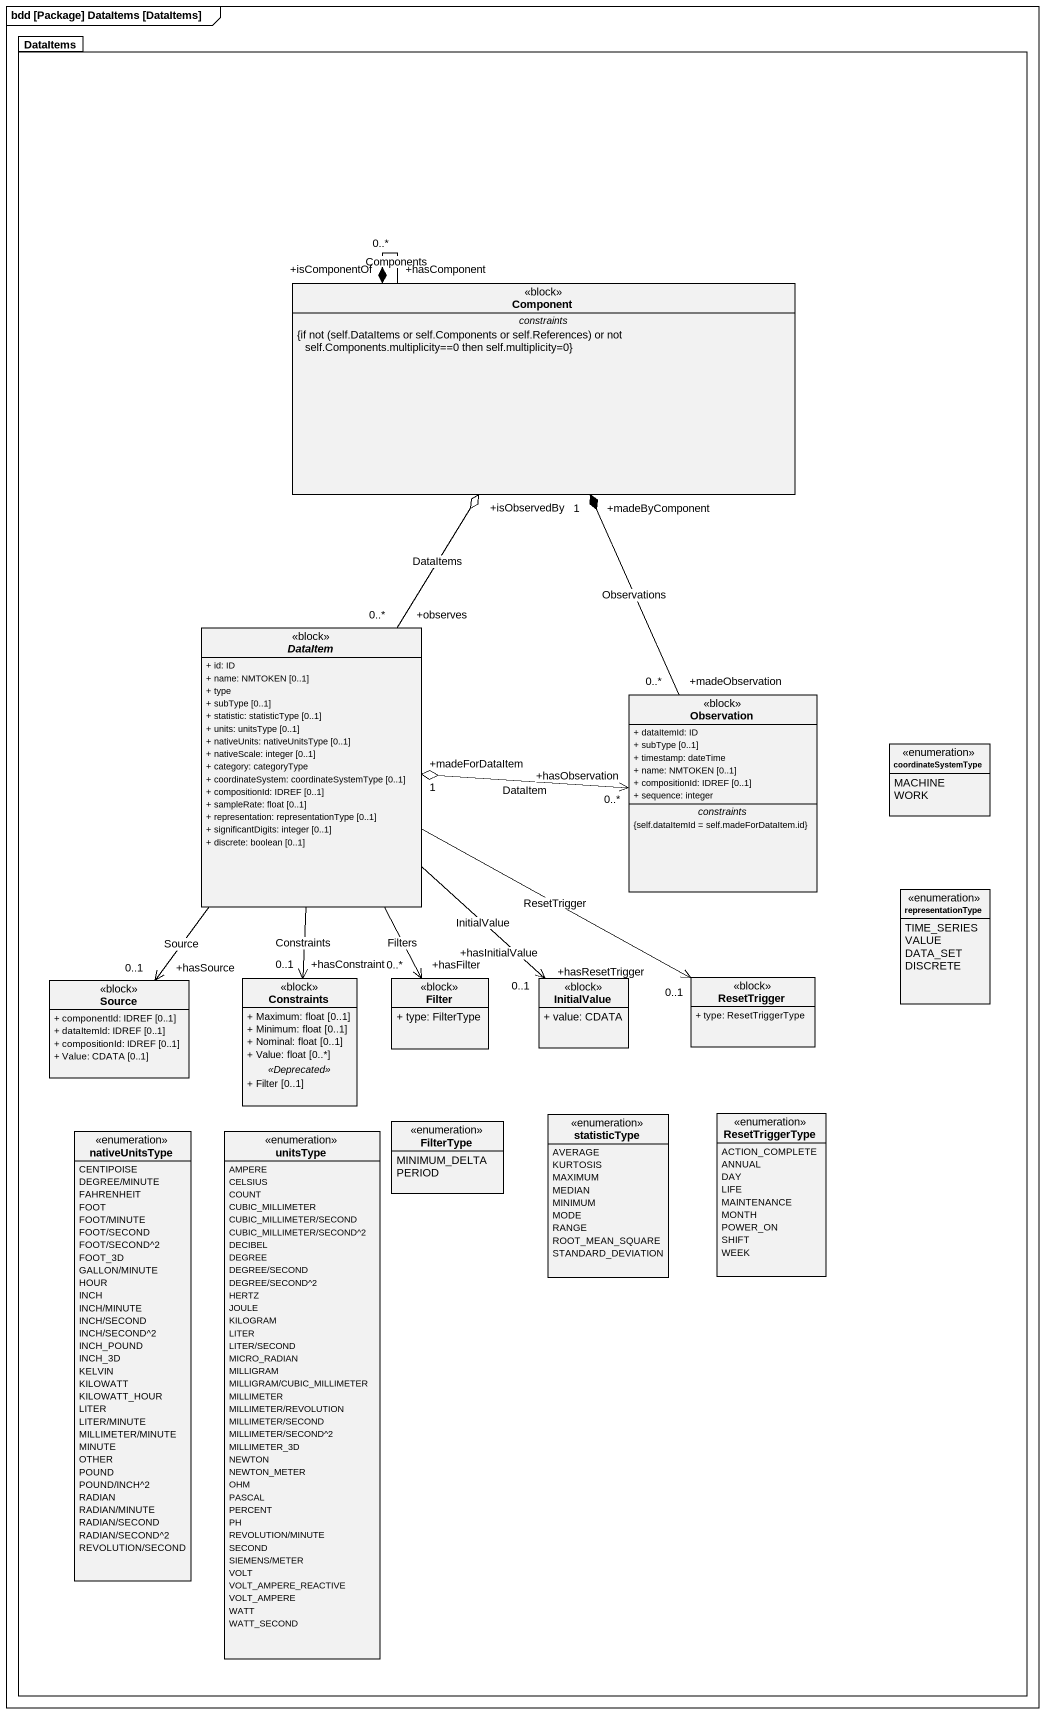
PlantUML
@startuml
mainframe bdd [Package] DataItems [DataItems]
hide circle
hide empty members
skinparam classAttributeIconSize 0
package DataItems {
  class "Component" as Component_ <<block>> {
    -- constraints --
    {field} {if not (self.DataItems or self.Components or self.References) or not self.Components.multiplicity==0 then self.multiplicity=0}
  }
  abstract class DataItem <<block>> {
    + id: ID
    + name: NMTOKEN [0..1]
    + type
    + subType [0..1]
    + statistic: statisticType [0..1]
    + units: unitsType [0..1]
    + nativeUnits: nativeUnitsType [0..1]
    + nativeScale: integer [0..1]
    + category: categoryType
    + coordinateSystem: coordinateSystemType [0..1]
    + compositionId: IDREF [0..1]
    + sampleRate: float [0..1]
    + representation: representationType [0..1]
    + significantDigits: integer [0..1]
    + discrete: boolean [0..1]
  }
  class Observation <<block>> {
    + dataItemId: ID
    + subType [0..1]
    + timestamp: dateTime
    + name: NMTOKEN [0..1]
    + compositionId: IDREF [0..1]
    + sequence: integer
    -- constraints --
    {self.dataItemId = self.madeForDataItem.id}
  }
  enum coordinateSystemType {
    MACHINE
    WORK
  }
  enum representationType {
    TIME_SERIES
    VALUE
    DATA_SET
    DISCRETE
  }
  class Source <<block>> {
    + componentId: IDREF [0..1]
    + dataItemId: IDREF [0..1]
    + compositionId: IDREF [0..1]
    + Value: CDATA [0..1]
  }
  class Constraints <<block>> {
    + Maximum: float [0..1]
    + Minimum: float [0..1]
    + Nominal: float [0..1]
    + Value: float [0..*]
    .. <<Deprecated>> ..
    + Filter [0..1]
  }
  class Filter <<block>> {
    + type: FilterType
  }
  class InitialValue <<block>> {
    + value: CDATA
  }
  class ResetTrigger <<block>> {
    + type: ResetTriggerType
  }
  enum FilterType {
    MINIMUM_DELTA
    PERIOD
  }
  enum statisticType {
    AVERAGE
    KURTOSIS
    MAXIMUM
    MEDIAN
    MINIMUM
    MODE
    RANGE
    ROOT_MEAN_SQUARE
    STANDARD_DEVIATION
  }
  enum ResetTriggerType {
    ACTION_COMPLETE
    ANNUAL
    DAY
    LIFE
    MAINTENANCE
    MONTH
    POWER_ON
    SHIFT
    WEEK
  }
  enum nativeUnitsType {
    CENTIPOISE
    DEGREE/MINUTE
    FAHRENHEIT
    FOOT
    FOOT/MINUTE
    FOOT/SECOND
    FOOT/SECOND^2
    FOOT_3D
    GALLON/MINUTE
    HOUR
    INCH
    INCH/MINUTE
    INCH/SECOND
    INCH/SECOND^2
    INCH_POUND
    INCH_3D
    KELVIN
    KILOWATT
    KILOWATT_HOUR
    LITER
    LITER/MINUTE
    MILLIMETER/MINUTE
    MINUTE
    OTHER
    POUND
    POUND/INCH^2
    RADIAN
    RADIAN/MINUTE
    RADIAN/SECOND
    RADIAN/SECOND^2
    REVOLUTION/SECOND
  }
  enum unitsType {
    AMPERE
    CELSIUS
    COUNT
    CUBIC_MILLIMETER
    CUBIC_MILLIMETER/SECOND
    CUBIC_MILLIMETER/SECOND^2
    DECIBEL
    DEGREE
    DEGREE/SECOND
    DEGREE/SECOND^2
    HERTZ
    JOULE
    KILOGRAM
    LITER
    LITER/SECOND
    MICRO_RADIAN
    MILLIGRAM
    MILLIGRAM/CUBIC_MILLIMETER
    MILLIMETER
    MILLIMETER/REVOLUTION
    MILLIMETER/SECOND
    MILLIMETER/SECOND^2
    MILLIMETER_3D
    NEWTON
    NEWTON_METER
    OHM
    PASCAL
    PERCENT
    PH
    REVOLUTION/MINUTE
    SECOND
    SIEMENS/METER
    VOLT
    VOLT_AMPERE_REACTIVE
    VOLT_AMPERE
    WATT
    WATT_SECOND
  }
}
Component_ "+hasComponent\n0..*" --* "+isComponentOf" Component_ : Components
DataItem "+observes\n0..*" -up-o "+isObservedBy" Component_ : DataItems
DataItem "+madeForDataItem\n1" o-right-> "+hasObservation\n0..*" Observation : DataItem
DataItem --> "+hasSource\n0..1" Source : Source
DataItem --> "+hasConstraint\n0..1" Constraints : Constraints
DataItem --> "+hasFilter\n0..*" Filter : Filters
DataItem --> "+hasInitialValue\n0..1" InitialValue : InitialValue
DataItem -right-> "+hasResetTrigger\n0..1" ResetTrigger : ResetTrigger
Observation "+madeObservation\n0..*" -up-* "+madeByComponent\n1" Component_ : Observations
@enduml
